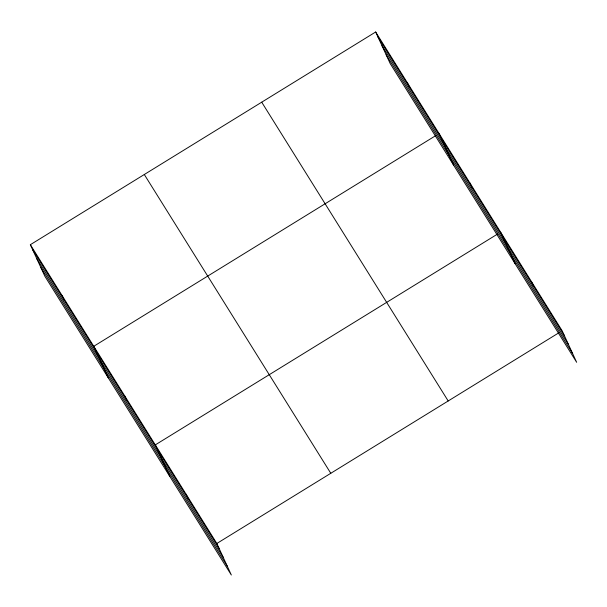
<?xml version="1.0" encoding="UTF-8"?>
<svg xmlns="http://www.w3.org/2000/svg" width="607" height="607" viewBox="0 0 607 607"><rect width="100%" height="100%" fill="white"/><g stroke="black" fill="none" stroke-linecap="round" stroke-linejoin="round"><path stroke-width="0.91" d="M30.35 244.704L216.836 543.485L231.335 575.011L44.85 276.231L30.35 244.704L375.665 31.989L562.15 330.769L576.65 362.296L390.164 63.515L375.665 31.989M435.864 135.551L93.751 346.293L108.251 377.812M497.399 234.15L155.293 444.893L169.793 476.412M216.836 543.485L558.941 332.75M377.949 36.959L564.434 335.739M381.985 45.722L568.463 344.503M386.135 54.751L572.621 353.532M261.716 102.188L448.194 400.969M144.307 174.513L330.792 473.293M32.634 249.674L219.119 548.455M36.663 258.438L223.148 557.218M40.821 267.467L227.306 566.248M531.383 281.473L533.667 286.436M500.608 232.17L515.108 263.696M469.841 182.874L472.125 187.844M439.073 133.578L453.573 165.096M407.365 82.78L409.657 87.749M186.061 494.189L188.352 499.151M124.526 395.589L126.81 400.559M62.051 295.503L64.334 300.465"/></g></svg>
